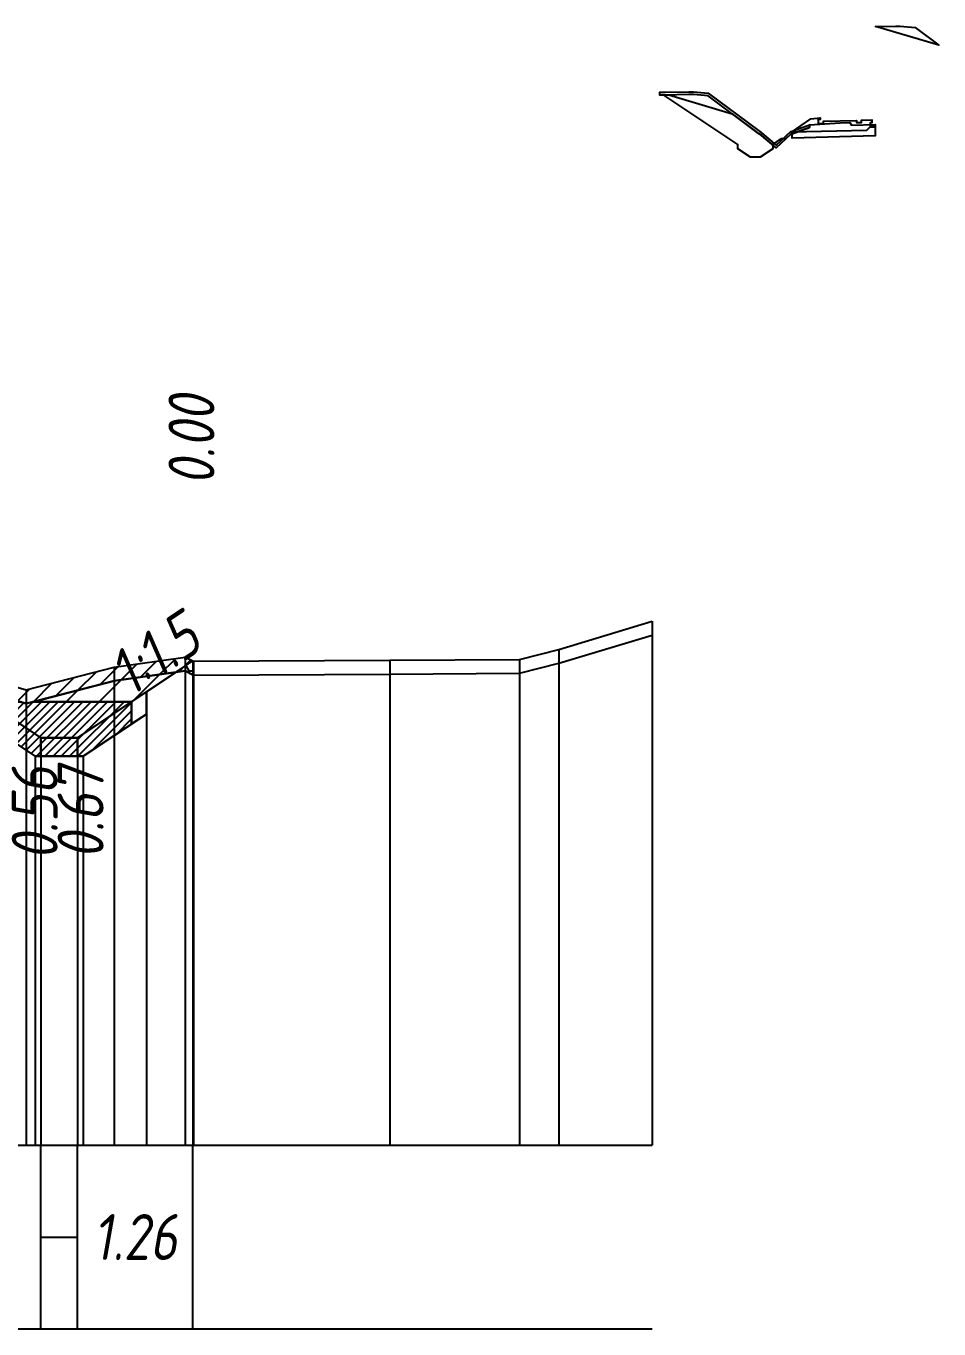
# Model space of a CAD drawing. Extents: x -717 to 1451, y -133302 to 233.
# Drawn here: x -119.6 to -69.9, y -108942.6 to -108871.7 of the extents above; entities that cross this region are included whole.
import ezdxf
from ezdxf.enums import TextEntityAlignment as Align

# ---------------------------------------------------------------- set-up
doc = ezdxf.new("R2010")
doc.units = 0
for name, color, linetype in [('Код_514', 1, 'Continuous'), ('Контур_0', 7, 'Continuous'), ('Контур_508', 7, 'Continuous'), ('Контур_512', 7, 'Continuous'), ('Контур_513', 7, 'Continuous'), ('Контур_818', 7, 'Continuous'), ('Красный поперечник', 1, 'Continuous'), ('Объём_2650', 7, 'Continuous'), ('Объём_2662', 7, 'Continuous'), ('Объём_2663', 7, 'Continuous'), ('Объём_2664', 7, 'Continuous'), ('Объём_2667', 7, 'Continuous'), ('Объём_2668', 7, 'Continuous'), ('Объём_2669', 7, 'Continuous'), ('Объём_2675', 7, 'Continuous'), ('Рабочие отметки', 7, 'Continuous'), ('Таблица', 7, 'Continuous'), ('Уклоны проезжей части', 7, 'Continuous'), ('Черный поперечник', 3, 'Continuous')]:
    doc.layers.add(name, color=color, linetype=linetype)
for name, color, linetype, true_color in [('Контур_2570', 7, 'Continuous', 0x80ff00), ('Контур_2583', 3, 'Continuous', 0x00ff00), ('Контур_2584', 3, 'Continuous', 0x00ff00), ('Контур_2736', 4, 'Continuous', 0x00ffff), ('Контур_2741', 4, 'Continuous', 0x00ffff), ('Контур_2742', 4, 'Continuous', 0x00ffff), ('Контур_2743', 4, 'Continuous', 0x00ffff), ('Контур_2744', 7, 'Continuous', 0xa4ffff), ('Контур_2750', 4, 'Continuous', 0x00ffff), ('Контур_2751', 4, 'Continuous', 0x00ffff), ('Контур_2752', 4, 'Continuous', 0x00ffff), ('Контур_707', 4, 'Continuous', 0x00ffff), ('Контур_720', 131, 'Continuous', 0xaaffff), ('Объём_2563', 7, 'Continuous', 0xff8000), ('Объём_2570', 7, 'Continuous', 0x80ff00), ('Объём_2583', 3, 'Continuous', 0x00ff00), ('Объём_2584', 3, 'Continuous', 0x00ff00), ('Объём_2594', 3, 'Continuous', 0x00ff00), ('Объём_2598', 3, 'Continuous', 0x00ff00), ('Объём_2600', 7, 'Continuous', 0x808000), ('Объём_2620', 2, 'Continuous', 0xffff00), ('Объём_2746', 2, 'Continuous', 0xffff00)]:
    doc.layers.add(name, color=color, linetype=linetype, true_color=true_color)
doc.styles.add('М', font='romand.shx', dxfattribs={"width": 0.8, "oblique": 10, "height": 2.5})

msp = doc.modelspace()

# ---------------------------------------------------------------- hatches: boundary and pattern name
at = {"transparency": 33554681}
h = msp.add_hatch(dxfattribs=at)
h.set_pattern_fill('ANGLE', color=256)
h.set_pattern_definition([(0, (0, 0), (0, 6.985), [5.08, -1.905]), (90, (0, 0), (-6.985, 4e-16), [5.08, -1.905])])
h.paths.add_polyline_path([(-110.494, -108906.228), (-110.494, -108906.978), (-110.921, -108906.767), (-111.404, -108906.835)])
at = {"layer": 'Объём_2570'}
h = msp.add_hatch(dxfattribs=at)
h.set_pattern_fill('ANSI31', color=256, scale=0.2)
h.set_pattern_definition([(45, (-403.5971, 12.4336), (-0.449012806, 0.449012806), [])])
h.paths.add_polyline_path([(-110.494, -108906.978), (-110.921, -108906.767), (-114.77, -108907.312), (-119.571, -108908.549), (-126.114, -108906.685), (-126.114, -108905.935), (-119.571, -108907.799), (-114.77, -108906.562), (-110.921, -108906.017), (-110.494, -108906.228)])
at = {"layer": 'Объём_2600'}
h = msp.add_hatch(dxfattribs=at)
h.set_pattern_fill('HONEY', color=5, scale=0.3)
h.set_pattern_definition([(0, (-403.5971, 12.4336), (1.42875, 0.8248891935), [0.9525, -1.905]), (120, (-403.5971, 12.4336), (-1.428749997, 0.824889199), [0.9525, -1.905]), (60, (-403.5971, 12.4336), (3e-09, 1.6497783924), [-1.905, 0.9525])])
h.paths.add_polyline_path([(-110.494, -108906.228), (-110.494, -108906.978), (-110.921, -108906.767), (-111.404, -108906.835)])
h = msp.add_hatch(dxfattribs=at)
h.set_pattern_fill('ANSI31', color=6, scale=0.4)
h.set_pattern_definition([(45, (-403.5971, 12.4336), (-0.898025612, 0.898025612), [])])
h.paths.add_polyline_path([(-113.826, -108909.652), (-113.826, -108908.45), (-119.187, -108908.45), (-114.77, -108907.312), (-111.404, -108906.835), (-113.026, -108907.916), (-113.026, -108909.118)])
at = {"layer": 'Объём_2620'}
h = msp.add_hatch(dxfattribs=at)
h.set_pattern_fill('ANSI31', color=2, scale=0.1)
h.set_pattern_definition([(45, (-403.5971, 12.43357), (-0.224506403, 0.224506403), [])])
h.paths.add_polyline_path([(-116.473, -108911.416), (-119.079, -108911.416), (-121.726, -108909.652), (-121.726, -108908.45), (-119.918, -108908.45), (-119.571, -108908.549), (-119.187, -108908.45), (-113.826, -108908.45), (-113.826, -108909.652)])

# ---------------------------------------------------------------- linework, layer by layer
at = {"layer": 'Код_514'}
for p, q in [((-118.776, -108942.566), (-118.776, -108932.566)), ((-116.776, -108942.566), (-116.776, -108932.566)), ((-110.494, -108942.566), (-110.494, -108932.566)), ((-118.776, -108937.566), (-116.776, -108937.566))]:
    msp.add_line(p, q, dxfattribs=at)
at = {"layer": 'Контур_0', "flags": 128}
for points in [[(-128.559, -108903.895), (-122.786, -108907.743), (-122.786, -108907.743), (-122.786, -108907.743), (-122.786, -108907.743), (-122.786, -108907.743), (-122.786, -108907.743), (-122.786, -108907.743), (-122.786, -108907.743), (-122.786, -108907.743), (-122.786, -108907.743), (-122.786, -108907.743), (-122.786, -108907.743), (-122.786, -108907.743), (-122.786, -108907.743), (-118.776, -108910.416)], [(-122.786, -108907.743), (-118.776, -108910.416), (-116.776, -108910.416), (-110.494, -108906.228), (-110.494, -108906.228), (-110.494, -108906.228), (-110.494, -108906.228), (-110.494, -108906.228), (-110.494, -108906.228), (-110.494, -108906.228), (-110.494, -108906.228), (-110.494, -108906.228), (-110.494, -108906.228), (-110.494, -108906.228), (-110.494, -108906.228), (-110.494, -108906.228)]]:
    msp.add_lwpolyline(points, dxfattribs=at)
at = {"layer": 'Контур_2570', "flags": 128}
msp.add_lwpolyline([(-231.622, -108904.34), (-194.774, -108903.619), (-193.559, -108903.654), (-158.319, -108904.652), (-142.323, -108905.139), (-141.823, -108904.389), (-139.082, -108904.606), (-129.559, -108905.231), (-126.114, -108905.935), (-126.114, -108906.685), (-124.457, -108907.154), (-119.571, -108908.549), (-119.571, -108908.549), (-114.77, -108907.312), (-110.921, -108906.767), (-110.463, -108906.994), (-99.778, -108906.942), (-92.722, -108906.897), (-90.582, -108906.356), (-85.494, -108904.819)], dxfattribs=at)
at = {"layer": 'Контур_2583', "flags": 128}
for points in [[(-118.776, -108910.416), (-122.526, -108907.916), (-122.526, -108909.118), (-119.079, -108911.416), (-118.776, -108911.416), (-118.776, -108910.416)], [(-113.026, -108909.118), (-113.026, -108907.916), (-116.776, -108910.416), (-116.776, -108911.416), (-116.473, -108911.416), (-113.026, -108909.118)]]:
    msp.add_lwpolyline(points, dxfattribs=at)
at = {"layer": 'Контур_2584', "flags": 128}
msp.add_lwpolyline([(-118.776, -108910.416), (-118.776, -108911.416), (-116.776, -108911.416), (-116.776, -108910.416), (-118.776, -108910.416)], dxfattribs=at)
at = {"layer": 'Контур_2736', "flags": 128}
msp.add_lwpolyline([(-122.786, -108907.743), (-118.776, -108910.416)], dxfattribs=at)
at = {"layer": 'Контур_2741', "flags": 128}
msp.add_lwpolyline([(-110.494, -108906.228), (-110.494, -108906.228)], dxfattribs=at)
at = {"layer": 'Контур_2742', "flags": 128}
msp.add_lwpolyline([(-110.494, -108906.228), (-110.494, -108906.228)], dxfattribs=at)
at = {"layer": 'Контур_2743', "flags": 128}
msp.add_lwpolyline([(-110.494, -108906.228), (-110.494, -108906.228)], dxfattribs=at)
at = {"layer": 'Контур_2744', "flags": 128}
msp.add_lwpolyline([(-110.494, -108906.228), (-110.494, -108906.228)], dxfattribs=at)
msp.add_lwpolyline([(-110.494, -108906.228), (-110.494, -108906.228)], dxfattribs=at)
msp.add_lwpolyline([(-110.494, -108906.228), (-110.494, -108906.228)], dxfattribs=at)
msp.add_lwpolyline([(-110.494, -108906.228), (-110.494, -108906.228)], dxfattribs=at)
msp.add_lwpolyline([(-110.494, -108906.228), (-110.494, -108906.228)], dxfattribs=at)
msp.add_lwpolyline([(-110.494, -108906.228), (-110.494, -108906.228)], dxfattribs=at)
at = {"layer": 'Контур_2750', "flags": 128}
msp.add_lwpolyline([(-110.494, -108906.228), (-110.494, -108906.228)], dxfattribs=at)
at = {"layer": 'Контур_2751', "flags": 128}
msp.add_lwpolyline([(-110.494, -108906.228), (-110.494, -108906.228)], dxfattribs=at)
at = {"layer": 'Контур_2752', "flags": 128}
msp.add_lwpolyline([(-110.494, -108906.228), (-110.494, -108906.228)], dxfattribs=at)
at = {"layer": 'Контур_508', "flags": 128}
msp.add_lwpolyline([(-298.597, -108895.879), (-277.316, -108910.066), (-277.316, -108911.268), (-273.869, -108913.566), (-273.566, -108913.566), (-271.566, -108913.566), (-271.263, -108913.566), (-267.816, -108911.268), (-267.816, -108910.066), (-265.391, -108908.45), (-241.059, -108907.72), (-241.059, -108905.345), (-193.559, -108904.395), (-146.059, -108905.345), (-146.059, -108907.72), (-122.526, -108908.426), (-122.526, -108909.118), (-119.079, -108911.416), (-118.776, -108911.416), (-116.776, -108911.416), (-116.473, -108911.416), (-113.026, -108909.118), (-113.026, -108907.916), (-110.494, -108906.228)], dxfattribs=at)
at = {"layer": 'Контур_512', "flags": 128}
msp.add_lwpolyline([(-146.059, -108907.72), (-122.526, -108908.426), (-122.526, -108909.118), (-119.079, -108911.416), (-118.776, -108911.416), (-116.776, -108911.416), (-116.473, -108911.416), (-113.026, -108909.118), (-113.026, -108907.916), (-110.494, -108906.228)], dxfattribs=at)
at = {"layer": 'Контур_513', "flags": 128}
msp.add_lwpolyline([(-298.597, -108895.879), (-277.316, -108910.066), (-277.316, -108911.268), (-273.869, -108913.566), (-273.566, -108913.566), (-271.566, -108913.566), (-271.263, -108913.566), (-267.816, -108911.268), (-267.816, -108910.066), (-265.391, -108908.45), (-241.059, -108907.72), (-241.059, -108905.345), (-193.559, -108904.395), (-146.059, -108905.345), (-146.059, -108907.72), (-122.526, -108908.426), (-122.526, -108909.118), (-119.079, -108911.416), (-118.776, -108911.416), (-116.776, -108911.416), (-116.473, -108911.416), (-113.026, -108909.118), (-113.026, -108907.916), (-110.494, -108906.228)], dxfattribs=at)
at = {"layer": 'Контур_707', "flags": 128}
msp.add_lwpolyline([(-116.776, -108910.416), (-110.494, -108906.228)], dxfattribs=at)
at = {"layer": 'Контур_720', "flags": 128}
msp.add_lwpolyline([(-118.776, -108910.416), (-116.776, -108910.416)], dxfattribs=at)
at = {"layer": 'Контур_818', "flags": 128}
msp.add_lwpolyline([(-231.622, -108904.34), (-194.774, -108903.619), (-193.559, -108903.654), (-158.319, -108904.652), (-142.323, -108905.139), (-141.823, -108904.389), (-139.082, -108904.606), (-129.559, -108905.231), (-126.114, -108905.935), (-126.114, -108906.685), (-124.457, -108907.154), (-119.571, -108908.549), (-119.571, -108908.549), (-114.77, -108907.312), (-110.921, -108906.767), (-110.494, -108906.978)], dxfattribs=at)
at = {"layer": 'Красный поперечник'}
for p, q in [((-128.559, -108903.895), (-118.776, -108910.416)), ((-116.776, -108910.416), (-110.494, -108906.228)), ((-110.494, -108906.228), (-110.494, -108932.566)), ((-113.026, -108907.916), (-113.026, -108932.566)), ((-113.026, -108909.118), (-113.026, -108932.566)), ((-118.776, -108910.416), (-116.776, -108910.416)), ((-119.079, -108911.416), (-119.079, -108932.566)), ((-118.776, -108911.416), (-118.776, -108932.566)), ((-116.776, -108911.416), (-116.776, -108932.566)), ((-116.473, -108911.416), (-116.473, -108932.566))]:
    msp.add_line(p, q, dxfattribs=at)
at = {"layer": 'Объём_2563', "color": 250, "flags": 128}
msp.add_lwpolyline([(-73.654, -108877.19), (-73.838, -108877.374), (-77.921, -108877.455), (-76.854, -108876.744), (-76.358, -108876.682), (-76.358, -108876.782), (-76.458, -108876.782), (-76.458, -108876.982), (-76.178, -108876.982), (-76.178, -108876.869), (-74.379, -108876.833), (-74.379, -108876.941), (-74.099, -108876.941), (-74.099, -108876.817), (-73.534, -108876.791), (-73.534, -108876.954), (-73.634, -108876.954), (-73.634, -108877.154), (-73.354, -108877.154), (-73.354, -108877.184), (-73.654, -108877.19), (-73.654, -108877.19)], dxfattribs=at)
at = {"layer": 'Объём_2570', "flags": 128}
for points in [[(-76.929, -108877.21), (-77.937, -108877.569), (-77.957, -108877.578), (-78.746, -108878.323), (-79.662, -108877.555), (-79.706, -108877.526), (-82.448, -108875.491), (-83.255, -108875.414), (-83.496, -108875.422), (-84.795, -108875.441), (-85.086, -108875.442), (-85.086, -108875.292), (-84.795, -108875.291), (-83.496, -108875.272), (-83.255, -108875.264), (-82.448, -108875.341), (-79.706, -108877.376), (-79.662, -108877.405), (-78.746, -108878.173), (-77.957, -108877.428), (-77.937, -108877.419), (-76.929, -108877.06), (-76.929, -108877.21), (-76.929, -108877.21)], [(-110.494, -108906.978), (-110.921, -108906.767), (-114.77, -108907.312), (-119.571, -108908.549), (-126.114, -108906.685), (-126.114, -108905.935), (-119.571, -108907.799), (-114.77, -108906.562), (-110.921, -108906.017), (-110.494, -108906.228), (-110.494, -108906.978), (-110.494, -108906.978)]]:
    msp.add_lwpolyline(points, dxfattribs=at)
at = {"layer": 'Объём_2583', "flags": 128}
for points in [[(-118.776, -108910.416), (-122.526, -108907.916), (-122.526, -108909.118), (-119.079, -108911.416), (-118.776, -108911.416), (-118.776, -108910.416)], [(-113.026, -108909.118), (-113.026, -108907.916), (-116.776, -108910.416), (-116.776, -108911.416), (-116.473, -108911.416), (-113.026, -108909.118)]]:
    msp.add_lwpolyline(points, dxfattribs=at)
at = {"layer": 'Объём_2584', "flags": 128}
msp.add_lwpolyline([(-118.776, -108910.416), (-118.776, -108911.416), (-116.776, -108911.416), (-116.776, -108910.416), (-118.776, -108910.416)], dxfattribs=at)
at = {"layer": 'Объём_2594', "flags": 128}
for points in [[(-122.526, -108907.916), (-118.776, -108910.416)], [(-116.776, -108910.416), (-113.026, -108907.916)]]:
    msp.add_lwpolyline(points, dxfattribs=at)
at = {"layer": 'Объём_2598', "flags": 128}
msp.add_lwpolyline([(-118.776, -108910.416), (-116.776, -108910.416)], dxfattribs=at)
at = {"layer": 'Объём_2600', "flags": 128}
msp.add_lwpolyline([(-78.751, -108878.318), (-78.931, -108878.167), (-78.931, -108878.128), (-78.456, -108877.812), (-78.197, -108877.804), (-78.746, -108878.323), (-78.751, -108878.318), (-78.751, -108878.318)], dxfattribs=at)
at = {"layer": 'Объём_2600', "color": 5, "flags": 128}
msp.add_lwpolyline([(-110.494, -108906.228), (-110.494, -108906.978), (-110.921, -108906.767), (-111.404, -108906.835), (-110.494, -108906.228), (-110.494, -108906.228)], dxfattribs=at)
at = {"layer": 'Объём_2620', "flags": 128}
for points in [[(-79.62, -108878.828), (-80.141, -108878.828), (-80.831, -108878.369), (-80.831, -108878.128), (-84.862, -108875.441), (-84.594, -108875.437), (-81.148, -108876.456), (-79.706, -108877.526), (-79.662, -108877.555), (-78.931, -108878.167), (-78.931, -108878.369), (-79.62, -108878.828), (-79.62, -108878.828)], [(-116.473, -108911.416), (-119.079, -108911.416), (-121.726, -108909.652), (-121.726, -108908.45), (-119.918, -108908.45), (-119.571, -108908.549), (-119.187, -108908.45), (-113.826, -108908.45), (-113.826, -108909.652), (-116.473, -108911.416), (-116.473, -108911.416)]]:
    msp.add_lwpolyline(points, dxfattribs=at)
at = {"layer": 'Объём_2650', "color": 6, "flags": 128}
for points in [[(-69.889, -108872.732), (-73.335, -108871.713), (-72.237, -108871.698), (-71.996, -108871.69), (-71.188, -108871.767), (-69.889, -108872.732), (-69.889, -108872.732)], [(-73.354, -108877.659), (-77.873, -108877.795), (-77.873, -108877.546), (-76.929, -108877.21), (-76.929, -108877.06), (-75.273, -108876.947), (-74.74, -108876.934), (-74.64, -108877.084), (-73.354, -108877.043), (-73.354, -108877.659), (-73.354, -108877.659)], [(-113.826, -108909.652), (-113.826, -108908.45), (-119.187, -108908.45), (-114.77, -108907.312), (-111.404, -108906.835), (-113.026, -108907.916), (-113.026, -108909.118), (-113.826, -108909.652), (-113.826, -108909.652)]]:
    msp.add_lwpolyline(points, dxfattribs=at)
at = {"layer": 'Объём_2662', "flags": 128}
msp.add_lwpolyline([(-113.826, -108908.45), (-110.494, -108906.228)], dxfattribs=at)
at = {"layer": 'Объём_2663', "flags": 128}
for points in [[(-121.726, -108908.45), (-118.776, -108910.416)], [(-116.776, -108910.416), (-113.826, -108908.45)]]:
    msp.add_lwpolyline(points, dxfattribs=at)
at = {"layer": 'Объём_2664', "flags": 128}
msp.add_lwpolyline([(-118.776, -108910.416), (-116.776, -108910.416)], dxfattribs=at)
at = {"layer": 'Объём_2667', "flags": 128}
msp.add_lwpolyline([(-110.494, -108906.228), (-110.494, -108906.228)], dxfattribs=at)
at = {"layer": 'Объём_2668', "flags": 128}
msp.add_lwpolyline([(-110.494, -108906.228), (-110.494, -108906.228)], dxfattribs=at)
at = {"layer": 'Объём_2669', "flags": 128}
msp.add_lwpolyline([(-110.494, -108906.228), (-110.494, -108906.228)], dxfattribs=at)
at = {"layer": 'Объём_2675', "flags": 128}
msp.add_lwpolyline([(-110.494, -108906.228), (-110.494, -108906.228)], dxfattribs=at)
msp.add_lwpolyline([(-110.494, -108906.228), (-110.494, -108906.228)], dxfattribs=at)
msp.add_lwpolyline([(-110.494, -108906.228), (-110.494, -108906.228)], dxfattribs=at)
msp.add_lwpolyline([(-110.494, -108906.228), (-110.494, -108906.228)], dxfattribs=at)
msp.add_lwpolyline([(-110.494, -108906.228), (-110.494, -108906.228)], dxfattribs=at)
msp.add_lwpolyline([(-110.494, -108906.228), (-110.494, -108906.228)], dxfattribs=at)
at = {"layer": 'Объём_2746', "flags": 128}
msp.add_lwpolyline([(-113.026, -108909.118), (-116.473, -108911.416), (-119.079, -108911.416), (-122.526, -108909.118), (-122.526, -108908.426), (-142.323, -108907.832), (-142.323, -108905.139), (-141.823, -108904.389), (-139.082, -108904.606), (-129.559, -108905.231), (-126.114, -108905.935), (-126.114, -108906.685), (-123.08, -108907.547), (-118.776, -108910.416), (-116.776, -108910.416), (-113.026, -108907.916), (-113.026, -108909.118), (-113.026, -108909.118)], dxfattribs=at)
at = {"layer": 'Таблица'}
for p, q in [((-323.597, -108932.566), (-85.494, -108932.566)), ((-323.597, -108942.566), (-85.494, -108942.566))]:
    msp.add_line(p, q, dxfattribs=at)
at = {"layer": 'Черный поперечник', "color": 7}
for p, q in [((-85.494, -108904.069), (-85.494, -108932.566)), ((-110.921, -108906.017), (-110.921, -108932.566)), ((-90.582, -108905.606), (-90.582, -108932.566)), ((-114.77, -108906.562), (-114.77, -108932.566)), ((-110.463, -108906.244), (-110.463, -108932.566)), ((-99.778, -108906.192), (-99.778, -108932.566)), ((-92.722, -108906.147), (-92.722, -108932.566)), ((-119.571, -108907.799), (-119.571, -108932.566))]:
    msp.add_line(p, q, dxfattribs=at)
at = {"layer": 'Черный поперечник', "flags": 128}
msp.add_lwpolyline([(-231.622, -108904.34), (-194.774, -108903.619), (-193.559, -108903.654), (-158.319, -108904.652), (-142.323, -108905.139), (-141.823, -108904.389), (-139.082, -108904.606), (-129.559, -108905.231), (-126.114, -108905.935), (-124.457, -108906.404), (-119.571, -108907.799), (-114.77, -108906.562), (-110.921, -108906.017), (-110.463, -108906.244), (-99.778, -108906.192), (-92.722, -108906.147), (-90.582, -108905.606), (-85.494, -108904.069)], dxfattribs=at)

# ---------------------------------------------------------------- texts
at = {"layer": 'Код_514', "style": 'М', "oblique": 10, "width": 0.8}
msp.add_text('1.26', height=2.5, dxfattribs=at).set_placement((-113.635, -108937.566), align=Align.MIDDLE_CENTER)
at = {"layer": 'Рабочие отметки', "color": 1, "style": 'М', "oblique": 10, "width": 0.8}
msp.add_text('0.00', height=2.5, rotation=90, dxfattribs=at).set_placement((-110.572, -108896.659), align=Align.MIDDLE_LEFT)
for s, p in [('0.67', (-116.604, -108911.982)), ('0.56', (-119.104, -108911.982))]:
    msp.add_text(s, height=2.5, rotation=90, dxfattribs=at).set_placement(p, align=Align.MIDDLE_RIGHT)
at = {"layer": 'Уклоны проезжей части', "color": 1, "style": 'М', "oblique": 10, "width": 0.8}
msp.add_text('1:1.5', height=2.5, rotation=33.69007, dxfattribs=at).set_placement((-111.45, -108907.49), align=Align.BOTTOM_CENTER)

doc.saveas('drawing.dxf')
